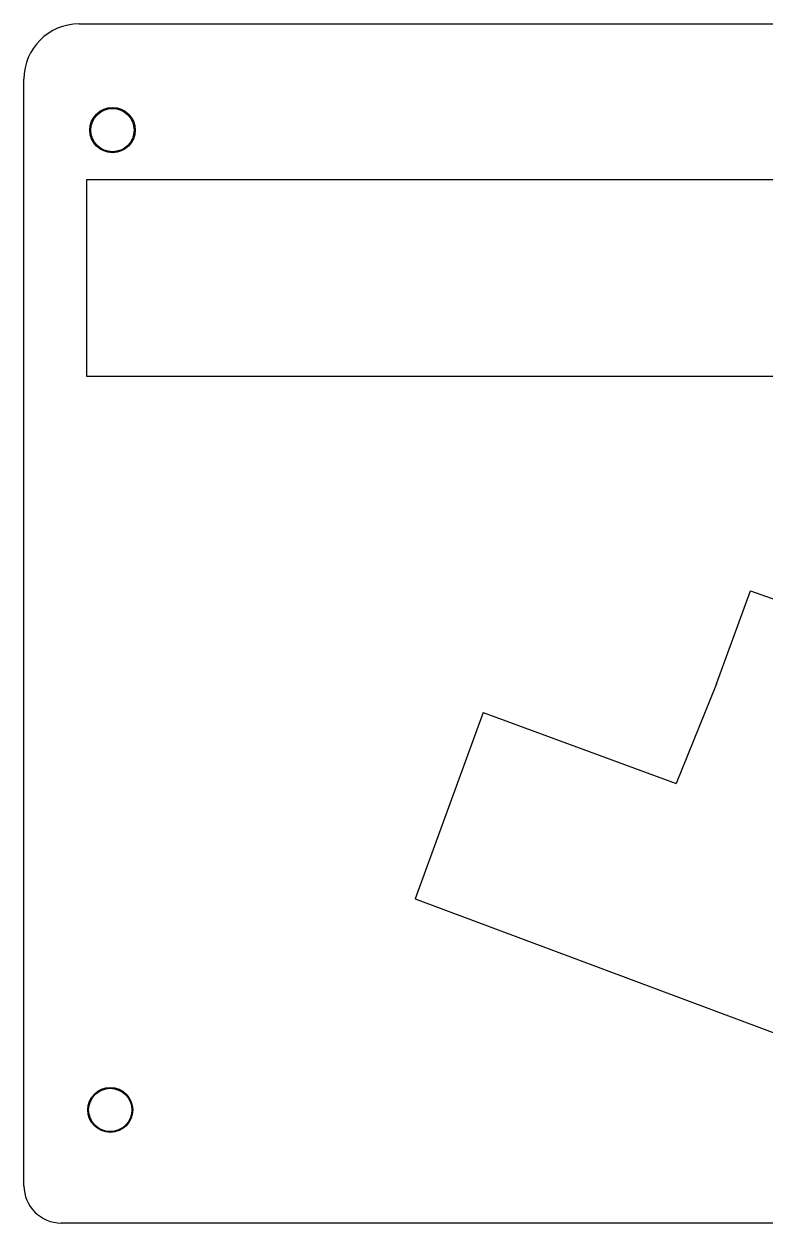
# Model space of a CAD drawing. Header units: millimetres. Extents: x -2 to 247, y -100 to 11.
# Drawn here: x -2.1 to 66.4, y -100.2 to 10.7 of the extents above; entities that cross this region are included whole.
import ezdxf

# ---------------------------------------------------------------- set-up
doc = ezdxf.new("R2010")
doc.units = ezdxf.units.MM
for name, color, linetype in [('Body', 7, 'CONTINUOUS'), ('Body001', 7, 'CONTINUOUS'), ('Body002', 7, 'CONTINUOUS'), ('Hole', 7, 'CONTINUOUS'), ('Hole001', 7, 'CONTINUOUS'), ('Hole002', 7, 'CONTINUOUS'), ('Hole003', 7, 'CONTINUOUS'), ('Hole004', 7, 'CONTINUOUS'), ('Pad', 7, 'CONTINUOUS'), ('Pad001', 7, 'CONTINUOUS'), ('Pad002', 7, 'CONTINUOUS'), ('Pocket', 7, 'CONTINUOUS'), ('Pocket001', 7, 'CONTINUOUS'), ('Pocket002', 7, 'CONTINUOUS'), ('Pocket004', 7, 'CONTINUOUS'), ('Pocket005', 7, 'CONTINUOUS'), ('Sketch', 7, 'CONTINUOUS'), ('Sketch001', 7, 'CONTINUOUS'), ('Sketch002', 7, 'CONTINUOUS'), ('Sketch003', 7, 'CONTINUOUS'), ('Sketch006', 7, 'CONTINUOUS'), ('Sketch007', 7, 'CONTINUOUS'), ('Sketch008', 7, 'CONTINUOUS'), ('Sketch009', 7, 'CONTINUOUS'), ('Sketch012', 7, 'CONTINUOUS'), ('Sketch013', 7, 'CONTINUOUS')]:
    doc.layers.add(name, color=color, linetype=linetype)

msp = doc.modelspace()

# ---------------------------------------------------------------- linework, layer by layer
at = {"layer": 'Body'}
for p, q in [((2.94989, 10.7266), (2.94989, 10.7266, -5)), ((2.94989, 10.7266), (243.407, 10.7266)), ((2.94989, 10.7266, -5), (243.407, 10.7266, -5)), ((2.94989, 10.7266), (2.94989, 10.7266, -5)), ((2.94989, 10.7266), (243.407, 10.7266)), ((2.94989, 10.7266, -5), (243.407, 10.7266, -5)), ((-2.14326, 5.63346), (-2.14326, 5.63346, -5)), ((-2.14326, -96.7746), (-2.14326, 5.63346)), ((-2.14326, -96.7746, -5), (-2.14326, 5.63346, -5)), ((-2.14326, 5.63346), (-2.14326, 5.63346, -5)), ((-2.14326, -96.7746), (-2.14326, 5.63346)), ((-2.14326, -96.7746, -5), (-2.14326, 5.63346, -5)), ((8.04919, 0.90776), (8.04919, 0.90776, -5)), ((8.04919, 0.90776), (8.04919, 0.90776, -5)), ((7.84222, -89.7545), (7.84222, -89.7545, -5)), ((7.84222, -89.7545), (7.84222, -89.7545, -5)), ((-2.14326, -96.7746), (-2.14326, -96.7746, -5)), ((-2.14326, -96.7746), (-2.14326, -96.7746, -5)), ((1.30016, -100.218), (1.30016, -100.218, -5)), ((241.329, -100.218), (1.30016, -100.218)), ((241.329, -100.218, -5), (1.30016, -100.218, -5)), ((1.30016, -100.218), (1.30016, -100.218, -5)), ((241.329, -100.218), (1.30016, -100.218)), ((241.329, -100.218, -5), (1.30016, -100.218, -5))]:
    msp.add_line(p, q, dxfattribs=at)
for centre in [(6.04919, 0.90776), (6.04919, 0.90776), (6.04919, 0.90776), (6.04919, 0.90776), (5.84222, -89.7545), (5.84222, -89.7545), (5.84222, -89.7545), (5.84222, -89.7545)]:
    msp.add_circle(centre, 2, dxfattribs=at)
for centre, radius, start, end in [((2.94989, 5.63346), 5.09315, 90, 180), ((2.94989, 5.63346, -5), 5.09315, 90, 180), ((2.94989, 5.63346), 5.09315, 90, 180), ((2.94989, 5.63346, -5), 5.09315, 90, 180), ((1.30016, -96.7746), 3.44342, 180, -90), ((1.30016, -96.7746, -5), 3.44342, 180, -90), ((1.30016, -96.7746), 3.44342, 180, -90), ((1.30016, -96.7746, -5), 3.44342, 180, -90)]:
    msp.add_arc(centre, radius, start, end, dxfattribs=at)
at = {"layer": 'Body001'}
for p, q in [((2.94989, 10.7266), (2.94989, 10.7266, -5)), ((2.94989, 10.7266), (214.413, 10.7266)), ((2.94989, 10.7266, -5), (214.413, 10.7266, -5)), ((2.94989, 10.7266), (214.413, 10.7266)), ((2.94989, 10.7266, -5), (214.413, 10.7266, -5)), ((2.94989, 10.7266), (2.94989, 10.7266, -5)), ((-2.14326, 5.63346), (-2.14326, 5.63346, -5)), ((-2.14326, -96.7746), (-2.14326, 5.63346)), ((-2.14326, -96.7746, -5), (-2.14326, 5.63346, -5)), ((-2.14326, 5.63346), (-2.14326, 5.63346, -5)), ((-2.14326, -96.7746), (-2.14326, 5.63346)), ((-2.14326, -96.7746, -5), (-2.14326, 5.63346, -5)), ((8.04919, 0.90776), (8.04919, 0.90776, -5)), ((8.04919, 0.90776), (8.04919, 0.90776, -5)), ((3.6778, -21.8796), (3.6778, -3.67118)), ((3.6778, -3.67118), (123.261, -3.67118)), ((3.6778, -21.8796, -5), (3.6778, -3.67118, -5)), ((3.6778, -3.67118, -5), (123.261, -3.67118, -5)), ((3.6778, -21.8796), (3.6778, -3.67118)), ((3.6778, -3.67118), (3.6778, -3.67118, -5)), ((3.6778, -21.8796, -5), (3.6778, -3.67118, -5)), ((3.6778, -3.67118), (123.261, -3.67118)), ((3.6778, -3.67118, -5), (123.261, -3.67118, -5)), ((3.6778, -3.67118), (3.6778, -3.67118, -5)), ((123.261, -21.8796), (3.6778, -21.8796)), ((123.261, -21.8796, -5), (3.6778, -21.8796, -5)), ((3.6778, -21.8796), (3.6778, -21.8796, -5)), ((123.261, -21.8796), (3.6778, -21.8796)), ((3.6778, -21.8796), (3.6778, -21.8796, -5)), ((123.261, -21.8796, -5), (3.6778, -21.8796, -5)), ((61.9544, -50.3226), (65.087, -41.7096)), ((61.9544, -50.3226, -5), (65.087, -41.7096, -5)), ((61.9544, -50.3226), (65.087, -41.7096)), ((61.9544, -50.3226, -5), (65.087, -41.7096, -5)), ((65.087, -41.7096), (82.411, -47.9487)), ((65.087, -41.7096, -5), (82.411, -47.9487, -5)), ((65.087, -41.7096), (82.411, -47.9487)), ((65.087, -41.7096, -5), (82.411, -47.9487, -5)), ((65.087, -41.7096), (65.087, -41.7096, -5)), ((65.087, -41.7096), (65.087, -41.7096, -5)), ((61.9544, -50.3226), (58.2197, -59.5375)), ((61.9544, -50.3226, -5), (58.2197, -59.5375, -5)), ((61.9544, -50.3226), (58.2197, -59.5375)), ((61.9544, -50.3226, -5), (58.2197, -59.5375, -5)), ((61.9544, -50.3226), (61.9544, -50.3226, -5)), ((61.9544, -50.3226), (61.9544, -50.3226, -5)), ((40.3474, -52.975), (34.0657, -70.232)), ((40.3474, -52.975, -5), (34.0657, -70.232, -5)), ((40.3474, -52.975), (34.0657, -70.232)), ((40.3474, -52.975, -5), (34.0657, -70.232, -5)), ((40.3474, -52.975), (58.2197, -59.5375)), ((40.3474, -52.975, -5), (58.2197, -59.5375, -5)), ((40.3474, -52.975), (58.2197, -59.5375)), ((40.3474, -52.975, -5), (58.2197, -59.5375, -5)), ((40.3474, -52.975), (40.3474, -52.975, -5)), ((40.3474, -52.975), (40.3474, -52.975, -5)), ((58.2197, -59.5375), (58.2197, -59.5375, -5)), ((58.2197, -59.5375), (58.2197, -59.5375, -5)), ((34.0657, -70.232), (87.1238, -90.0486)), ((34.0657, -70.232, -5), (87.1238, -90.0486, -5)), ((34.0657, -70.232), (34.0657, -70.232, -5)), ((34.0657, -70.232), (87.1238, -90.0486)), ((34.0657, -70.232, -5), (87.1238, -90.0486, -5)), ((34.0657, -70.232), (34.0657, -70.232, -5)), ((7.84222, -89.7545), (7.84222, -89.7545, -5)), ((7.84222, -89.7545), (7.84222, -89.7545, -5)), ((-2.14326, -96.7746), (-2.14326, -96.7746, -5)), ((-2.14326, -96.7746), (-2.14326, -96.7746, -5)), ((1.30016, -100.218), (1.30016, -100.218, -5)), ((241.329, -100.218), (1.30016, -100.218)), ((241.329, -100.218, -5), (1.30016, -100.218, -5)), ((1.30016, -100.218), (1.30016, -100.218, -5)), ((241.329, -100.218), (1.30016, -100.218)), ((241.329, -100.218, -5), (1.30016, -100.218, -5))]:
    msp.add_line(p, q, dxfattribs=at)
for centre in [(6.04919, 0.90776), (6.04919, 0.90776), (6.04919, 0.90776), (6.04919, 0.90776), (5.84222, -89.7545), (5.84222, -89.7545), (5.84222, -89.7545), (5.84222, -89.7545)]:
    msp.add_circle(centre, 2, dxfattribs=at)
for centre, radius, start, end in [((2.94989, 5.63346), 5.09315, 90, 180), ((2.94989, 5.63346, -5), 5.09315, 90, 180), ((2.94989, 5.63346), 5.09315, 90, 180), ((2.94989, 5.63346, -5), 5.09315, 90, 180), ((1.30016, -96.7746), 3.44342, 180, -90), ((1.30016, -96.7746, -5), 3.44342, 180, -90), ((1.30016, -96.7746), 3.44342, 180, -90), ((1.30016, -96.7746, -5), 3.44342, 180, -90)]:
    msp.add_arc(centre, radius, start, end, dxfattribs=at)
at = {"layer": 'Body002'}
for p, q in [((2.94989, 10.7266), (2.94989, 10.7266, -5)), ((2.94989, 10.7266), (243.407, 10.7266)), ((2.94989, 10.7266, -5), (243.407, 10.7266, -5)), ((2.94989, 10.7266), (2.94989, 10.7266, -5)), ((2.94989, 10.7266), (243.407, 10.7266)), ((2.94989, 10.7266, -5), (243.407, 10.7266, -5)), ((-2.14326, 5.63346), (-2.14326, 5.63346, -5)), ((-2.14326, -96.7746), (-2.14326, 5.63346)), ((-2.14326, -96.7746, -5), (-2.14326, 5.63346, -5)), ((-2.14326, 5.63346), (-2.14326, 5.63346, -5)), ((-2.14326, -96.7746), (-2.14326, 5.63346)), ((-2.14326, -96.7746, -5), (-2.14326, 5.63346, -5)), ((8.04919, 0.90776), (8.04919, 0.90776, -5)), ((8.04919, 0.90776), (8.04919, 0.90776, -5)), ((3.6778, -21.8796), (3.6778, -3.67118)), ((3.6778, -3.67118), (123.261, -3.67118)), ((3.6778, -21.8796, -5), (3.6778, -3.67118, -5)), ((3.6778, -3.67118, -5), (123.261, -3.67118, -5)), ((3.6778, -21.8796), (3.6778, -3.67118)), ((3.6778, -3.67118), (3.6778, -3.67118, -5)), ((3.6778, -21.8796, -5), (3.6778, -3.67118, -5)), ((3.6778, -3.67118), (123.261, -3.67118)), ((3.6778, -3.67118, -5), (123.261, -3.67118, -5)), ((3.6778, -3.67118), (3.6778, -3.67118, -5)), ((123.261, -21.8796), (3.6778, -21.8796)), ((123.261, -21.8796, -5), (3.6778, -21.8796, -5)), ((3.6778, -21.8796), (3.6778, -21.8796, -5)), ((123.261, -21.8796), (3.6778, -21.8796)), ((3.6778, -21.8796), (3.6778, -21.8796, -5)), ((123.261, -21.8796, -5), (3.6778, -21.8796, -5)), ((61.9544, -50.3226), (65.087, -41.7096)), ((61.9544, -50.3226, -5), (65.087, -41.7096, -5)), ((61.9544, -50.3226), (65.087, -41.7096)), ((61.9544, -50.3226, -5), (65.087, -41.7096, -5)), ((65.087, -41.7096), (82.411, -47.9487)), ((65.087, -41.7096, -5), (82.411, -47.9487, -5)), ((65.087, -41.7096), (82.411, -47.9487)), ((65.087, -41.7096, -5), (82.411, -47.9487, -5)), ((65.087, -41.7096), (65.087, -41.7096, -5)), ((65.087, -41.7096), (65.087, -41.7096, -5)), ((61.9544, -50.3226), (58.2197, -59.5375)), ((61.9544, -50.3226, -5), (58.2197, -59.5375, -5)), ((61.9544, -50.3226), (58.2197, -59.5375)), ((61.9544, -50.3226, -5), (58.2197, -59.5375, -5)), ((61.9544, -50.3226), (61.9544, -50.3226, -5)), ((61.9544, -50.3226), (61.9544, -50.3226, -5)), ((40.3474, -52.975), (34.0657, -70.232)), ((40.3474, -52.975, -5), (34.0657, -70.232, -5)), ((40.3474, -52.975), (34.0657, -70.232)), ((40.3474, -52.975, -5), (34.0657, -70.232, -5)), ((40.3474, -52.975), (58.2197, -59.5375)), ((40.3474, -52.975, -5), (58.2197, -59.5375, -5)), ((40.3474, -52.975), (58.2197, -59.5375)), ((40.3474, -52.975, -5), (58.2197, -59.5375, -5)), ((40.3474, -52.975), (40.3474, -52.975, -5)), ((40.3474, -52.975), (40.3474, -52.975, -5)), ((58.2197, -59.5375), (58.2197, -59.5375, -5)), ((58.2197, -59.5375), (58.2197, -59.5375, -5)), ((34.0657, -70.232), (87.1238, -90.0486)), ((34.0657, -70.232, -5), (87.1238, -90.0486, -5)), ((34.0657, -70.232), (34.0657, -70.232, -5)), ((34.0657, -70.232), (87.1238, -90.0486)), ((34.0657, -70.232, -5), (87.1238, -90.0486, -5)), ((34.0657, -70.232), (34.0657, -70.232, -5)), ((7.84222, -89.7545), (7.84222, -89.7545, -5)), ((7.84222, -89.7545), (7.84222, -89.7545, -5)), ((-2.14326, -96.7746), (-2.14326, -96.7746, -5)), ((-2.14326, -96.7746), (-2.14326, -96.7746, -5)), ((1.30016, -100.218), (1.30016, -100.218, -5)), ((241.329, -100.218), (1.30016, -100.218)), ((241.329, -100.218, -5), (1.30016, -100.218, -5)), ((1.30016, -100.218), (1.30016, -100.218, -5)), ((241.329, -100.218), (1.30016, -100.218)), ((241.329, -100.218, -5), (1.30016, -100.218, -5))]:
    msp.add_line(p, q, dxfattribs=at)
for centre in [(6.04919, 0.90776), (6.04919, 0.90776), (6.04919, 0.90776), (6.04919, 0.90776), (5.84222, -89.7545), (5.84222, -89.7545), (5.84222, -89.7545), (5.84222, -89.7545)]:
    msp.add_circle(centre, 2, dxfattribs=at)
for centre, radius, start, end in [((2.94989, 5.63346), 5.09315, 90, 180), ((2.94989, 5.63346, -5), 5.09315, 90, 180), ((2.94989, 5.63346), 5.09315, 90, 180), ((2.94989, 5.63346, -5), 5.09315, 90, 180), ((1.30016, -96.7746), 3.44342, 180, -90), ((1.30016, -96.7746, -5), 3.44342, 180, -90), ((1.30016, -96.7746), 3.44342, 180, -90), ((1.30016, -96.7746, -5), 3.44342, 180, -90)]:
    msp.add_arc(centre, radius, start, end, dxfattribs=at)
at = {"layer": 'Hole'}
for p, q in [((2.94989, 10.7266), (2.94989, 10.7266, -5)), ((2.94989, 10.7266), (243.407, 10.7266)), ((2.94989, 10.7266, -5), (243.407, 10.7266, -5)), ((2.94989, 10.7266), (2.94989, 10.7266, -5)), ((2.94989, 10.7266), (243.407, 10.7266)), ((2.94989, 10.7266, -5), (243.407, 10.7266, -5)), ((-2.14326, 5.63346), (-2.14326, 5.63346, -5)), ((-2.14326, -96.7746), (-2.14326, 5.63346)), ((-2.14326, -96.7746, -5), (-2.14326, 5.63346, -5)), ((-2.14326, 5.63346), (-2.14326, 5.63346, -5)), ((-2.14326, -96.7746), (-2.14326, 5.63346)), ((-2.14326, -96.7746, -5), (-2.14326, 5.63346, -5)), ((8.04919, 0.90776), (8.04919, 0.90776, -5)), ((8.04919, 0.90776), (8.04919, 0.90776, -5)), ((7.84222, -89.7545), (7.84222, -89.7545, -5)), ((7.84222, -89.7545), (7.84222, -89.7545, -5)), ((-2.14326, -96.7746), (-2.14326, -96.7746, -5)), ((-2.14326, -96.7746), (-2.14326, -96.7746, -5)), ((1.30016, -100.218), (1.30016, -100.218, -5)), ((241.329, -100.218), (1.30016, -100.218)), ((241.329, -100.218, -5), (1.30016, -100.218, -5)), ((1.30016, -100.218), (1.30016, -100.218, -5)), ((241.329, -100.218), (1.30016, -100.218)), ((241.329, -100.218, -5), (1.30016, -100.218, -5))]:
    msp.add_line(p, q, dxfattribs=at)
for centre in [(6.04919, 0.90776), (6.04919, 0.90776), (6.04919, 0.90776), (6.04919, 0.90776), (5.84222, -89.7545), (5.84222, -89.7545), (5.84222, -89.7545), (5.84222, -89.7545)]:
    msp.add_circle(centre, 2, dxfattribs=at)
for centre, radius, start, end in [((2.94989, 5.63346), 5.09315, 90, 180), ((2.94989, 5.63346, -5), 5.09315, 90, 180), ((2.94989, 5.63346), 5.09315, 90, 180), ((2.94989, 5.63346, -5), 5.09315, 90, 180), ((1.30016, -96.7746), 3.44342, 180, -90), ((1.30016, -96.7746, -5), 3.44342, 180, -90), ((1.30016, -96.7746), 3.44342, 180, -90), ((1.30016, -96.7746, -5), 3.44342, 180, -90)]:
    msp.add_arc(centre, radius, start, end, dxfattribs=at)
at = {"layer": 'Hole001'}
for p, q in [((2.94989, 10.7266), (2.94989, 10.7266, -5)), ((2.94989, 10.7266), (243.407, 10.7266)), ((2.94989, 10.7266, -5), (243.407, 10.7266, -5)), ((2.94989, 10.7266), (2.94989, 10.7266, -5)), ((2.94989, 10.7266), (243.407, 10.7266)), ((2.94989, 10.7266, -5), (243.407, 10.7266, -5)), ((-2.14326, 5.63346), (-2.14326, 5.63346, -5)), ((-2.14326, -96.7746), (-2.14326, 5.63346)), ((-2.14326, -96.7746, -5), (-2.14326, 5.63346, -5)), ((-2.14326, 5.63346), (-2.14326, 5.63346, -5)), ((-2.14326, -96.7746), (-2.14326, 5.63346)), ((-2.14326, -96.7746, -5), (-2.14326, 5.63346, -5)), ((8.04919, 0.90776), (8.04919, 0.90776, -5)), ((8.04919, 0.90776), (8.04919, 0.90776, -5)), ((7.84222, -89.7545), (7.84222, -89.7545, -5)), ((7.84222, -89.7545), (7.84222, -89.7545, -5)), ((-2.14326, -96.7746), (-2.14326, -96.7746, -5)), ((-2.14326, -96.7746), (-2.14326, -96.7746, -5)), ((1.30016, -100.218), (1.30016, -100.218, -5)), ((241.329, -100.218), (1.30016, -100.218)), ((241.329, -100.218, -5), (1.30016, -100.218, -5)), ((1.30016, -100.218), (1.30016, -100.218, -5)), ((241.329, -100.218), (1.30016, -100.218)), ((241.329, -100.218, -5), (1.30016, -100.218, -5))]:
    msp.add_line(p, q, dxfattribs=at)
for centre in [(6.04919, 0.90776), (6.04919, 0.90776), (6.04919, 0.90776), (6.04919, 0.90776), (5.84222, -89.7545), (5.84222, -89.7545), (5.84222, -89.7545), (5.84222, -89.7545)]:
    msp.add_circle(centre, 2, dxfattribs=at)
for centre, radius, start, end in [((2.94989, 5.63346), 5.09315, 90, 180), ((2.94989, 5.63346, -5), 5.09315, 90, 180), ((2.94989, 5.63346), 5.09315, 90, 180), ((2.94989, 5.63346, -5), 5.09315, 90, 180), ((1.30016, -96.7746), 3.44342, 180, -90), ((1.30016, -96.7746, -5), 3.44342, 180, -90), ((1.30016, -96.7746), 3.44342, 180, -90), ((1.30016, -96.7746, -5), 3.44342, 180, -90)]:
    msp.add_arc(centre, radius, start, end, dxfattribs=at)
at = {"layer": 'Hole002'}
for p, q in [((2.94989, 10.7266), (2.94989, 10.7266, -5)), ((2.94989, 10.7266), (243.407, 10.7266)), ((2.94989, 10.7266, -5), (243.407, 10.7266, -5)), ((2.94989, 10.7266), (2.94989, 10.7266, -5)), ((2.94989, 10.7266), (243.407, 10.7266)), ((2.94989, 10.7266, -5), (243.407, 10.7266, -5)), ((-2.14326, 5.63346), (-2.14326, 5.63346, -5)), ((-2.14326, -96.7746), (-2.14326, 5.63346)), ((-2.14326, -96.7746, -5), (-2.14326, 5.63346, -5)), ((-2.14326, 5.63346), (-2.14326, 5.63346, -5)), ((-2.14326, -96.7746), (-2.14326, 5.63346)), ((-2.14326, -96.7746, -5), (-2.14326, 5.63346, -5)), ((8.04919, 0.90776), (8.04919, 0.90776, -5)), ((8.04919, 0.90776), (8.04919, 0.90776, -5)), ((7.84222, -89.7545), (7.84222, -89.7545, -5)), ((7.84222, -89.7545), (7.84222, -89.7545, -5)), ((-2.14326, -96.7746), (-2.14326, -96.7746, -5)), ((-2.14326, -96.7746), (-2.14326, -96.7746, -5)), ((1.30016, -100.218), (1.30016, -100.218, -5)), ((241.329, -100.218), (1.30016, -100.218)), ((241.329, -100.218, -5), (1.30016, -100.218, -5)), ((1.30016, -100.218), (1.30016, -100.218, -5)), ((241.329, -100.218), (1.30016, -100.218)), ((241.329, -100.218, -5), (1.30016, -100.218, -5))]:
    msp.add_line(p, q, dxfattribs=at)
for centre in [(6.04919, 0.90776), (6.04919, 0.90776), (6.04919, 0.90776), (6.04919, 0.90776), (5.84222, -89.7545), (5.84222, -89.7545), (5.84222, -89.7545), (5.84222, -89.7545)]:
    msp.add_circle(centre, 2, dxfattribs=at)
for centre, radius, start, end in [((2.94989, 5.63346), 5.09315, 90, 180), ((2.94989, 5.63346, -5), 5.09315, 90, 180), ((2.94989, 5.63346), 5.09315, 90, 180), ((2.94989, 5.63346, -5), 5.09315, 90, 180), ((1.30016, -96.7746), 3.44342, 180, -90), ((1.30016, -96.7746, -5), 3.44342, 180, -90), ((1.30016, -96.7746), 3.44342, 180, -90), ((1.30016, -96.7746, -5), 3.44342, 180, -90)]:
    msp.add_arc(centre, radius, start, end, dxfattribs=at)
at = {"layer": 'Hole003'}
for p, q in [((2.94989, 10.7266), (2.94989, 10.7266, -5)), ((2.94989, 10.7266), (243.407, 10.7266)), ((2.94989, 10.7266, -5), (243.407, 10.7266, -5)), ((2.94989, 10.7266), (2.94989, 10.7266, -5)), ((2.94989, 10.7266), (243.407, 10.7266)), ((2.94989, 10.7266, -5), (243.407, 10.7266, -5)), ((-2.14326, 5.63346), (-2.14326, 5.63346, -5)), ((-2.14326, -96.7746), (-2.14326, 5.63346)), ((-2.14326, -96.7746, -5), (-2.14326, 5.63346, -5)), ((-2.14326, 5.63346), (-2.14326, 5.63346, -5)), ((-2.14326, -96.7746), (-2.14326, 5.63346)), ((-2.14326, -96.7746, -5), (-2.14326, 5.63346, -5)), ((8.04919, 0.90776), (8.04919, 0.90776, -5)), ((8.04919, 0.90776), (8.04919, 0.90776, -5)), ((7.84222, -89.7545), (7.84222, -89.7545, -5)), ((7.84222, -89.7545), (7.84222, -89.7545, -5)), ((-2.14326, -96.7746), (-2.14326, -96.7746, -5)), ((-2.14326, -96.7746), (-2.14326, -96.7746, -5)), ((1.30016, -100.218), (1.30016, -100.218, -5)), ((241.329, -100.218), (1.30016, -100.218)), ((241.329, -100.218, -5), (1.30016, -100.218, -5)), ((1.30016, -100.218), (1.30016, -100.218, -5)), ((241.329, -100.218), (1.30016, -100.218)), ((241.329, -100.218, -5), (1.30016, -100.218, -5))]:
    msp.add_line(p, q, dxfattribs=at)
for centre in [(6.04919, 0.90776), (6.04919, 0.90776), (6.04919, 0.90776), (6.04919, 0.90776), (5.84222, -89.7545), (5.84222, -89.7545), (5.84222, -89.7545), (5.84222, -89.7545)]:
    msp.add_circle(centre, 2, dxfattribs=at)
for centre, radius, start, end in [((2.94989, 5.63346), 5.09315, 90, 180), ((2.94989, 5.63346, -5), 5.09315, 90, 180), ((2.94989, 5.63346), 5.09315, 90, 180), ((2.94989, 5.63346, -5), 5.09315, 90, 180), ((1.30016, -96.7746), 3.44342, 180, -90), ((1.30016, -96.7746, -5), 3.44342, 180, -90), ((1.30016, -96.7746), 3.44342, 180, -90), ((1.30016, -96.7746, -5), 3.44342, 180, -90)]:
    msp.add_arc(centre, radius, start, end, dxfattribs=at)
at = {"layer": 'Hole004'}
for p, q in [((2.94989, 10.7266), (2.94989, 10.7266, -5)), ((2.94989, 10.7266), (243.407, 10.7266)), ((2.94989, 10.7266, -5), (243.407, 10.7266, -5)), ((2.94989, 10.7266), (2.94989, 10.7266, -5)), ((2.94989, 10.7266), (243.407, 10.7266)), ((2.94989, 10.7266, -5), (243.407, 10.7266, -5)), ((-2.14326, 5.63346), (-2.14326, 5.63346, -5)), ((-2.14326, -96.7746), (-2.14326, 5.63346)), ((-2.14326, -96.7746, -5), (-2.14326, 5.63346, -5)), ((-2.14326, 5.63346), (-2.14326, 5.63346, -5)), ((-2.14326, -96.7746), (-2.14326, 5.63346)), ((-2.14326, -96.7746, -5), (-2.14326, 5.63346, -5)), ((8.04919, 0.90776), (8.04919, 0.90776, -5)), ((8.04919, 0.90776), (8.04919, 0.90776, -5)), ((7.84222, -89.7545), (7.84222, -89.7545, -5)), ((7.84222, -89.7545), (7.84222, -89.7545, -5)), ((-2.14326, -96.7746), (-2.14326, -96.7746, -5)), ((-2.14326, -96.7746), (-2.14326, -96.7746, -5)), ((1.30016, -100.218), (1.30016, -100.218, -5)), ((241.329, -100.218), (1.30016, -100.218)), ((241.329, -100.218, -5), (1.30016, -100.218, -5)), ((1.30016, -100.218), (1.30016, -100.218, -5)), ((241.329, -100.218), (1.30016, -100.218)), ((241.329, -100.218, -5), (1.30016, -100.218, -5))]:
    msp.add_line(p, q, dxfattribs=at)
for centre in [(6.04919, 0.90776), (6.04919, 0.90776), (6.04919, 0.90776), (6.04919, 0.90776), (5.84222, -89.7545), (5.84222, -89.7545), (5.84222, -89.7545), (5.84222, -89.7545)]:
    msp.add_circle(centre, 2, dxfattribs=at)
for centre, radius, start, end in [((2.94989, 5.63346), 5.09315, 90, 180), ((2.94989, 5.63346, -5), 5.09315, 90, 180), ((2.94989, 5.63346), 5.09315, 90, 180), ((2.94989, 5.63346, -5), 5.09315, 90, 180), ((1.30016, -96.7746), 3.44342, 180, -90), ((1.30016, -96.7746, -5), 3.44342, 180, -90), ((1.30016, -96.7746), 3.44342, 180, -90), ((1.30016, -96.7746, -5), 3.44342, 180, -90)]:
    msp.add_arc(centre, radius, start, end, dxfattribs=at)
at = {"layer": 'Pad'}
for p, q in [((2.94989, 10.7266), (2.94989, 10.7266, -5)), ((2.94989, 10.7266), (2.94989, 10.7266, -5)), ((2.94989, 10.7266), (243.407, 10.7266)), ((2.94989, 10.7266, -5), (243.407, 10.7266, -5)), ((2.94989, 10.7266), (243.407, 10.7266)), ((2.94989, 10.7266, -5), (243.407, 10.7266, -5)), ((-2.14326, 5.63346), (-2.14326, 5.63346, -5)), ((-2.14326, -96.7746), (-2.14326, 5.63346)), ((-2.14326, -96.7746, -5), (-2.14326, 5.63346, -5)), ((-2.14326, 5.63346), (-2.14326, 5.63346, -5)), ((-2.14326, -96.7746), (-2.14326, 5.63346)), ((-2.14326, -96.7746, -5), (-2.14326, 5.63346, -5)), ((-2.14326, -96.7746), (-2.14326, -96.7746, -5)), ((-2.14326, -96.7746), (-2.14326, -96.7746, -5)), ((1.30016, -100.218), (1.30016, -100.218, -5)), ((241.329, -100.218), (1.30016, -100.218)), ((241.329, -100.218, -5), (1.30016, -100.218, -5)), ((1.30016, -100.218), (1.30016, -100.218, -5)), ((241.329, -100.218), (1.30016, -100.218)), ((241.329, -100.218, -5), (1.30016, -100.218, -5))]:
    msp.add_line(p, q, dxfattribs=at)
for centre, radius, start, end in [((2.94989, 5.63346), 5.09315, 90, 180), ((2.94989, 5.63346, -5), 5.09315, 90, 180), ((2.94989, 5.63346), 5.09315, 90, 180), ((2.94989, 5.63346, -5), 5.09315, 90, 180), ((1.30016, -96.7746), 3.44342, 180, -90), ((1.30016, -96.7746, -5), 3.44342, 180, -90), ((1.30016, -96.7746), 3.44342, 180, -90), ((1.30016, -96.7746, -5), 3.44342, 180, -90)]:
    msp.add_arc(centre, radius, start, end, dxfattribs=at)
at = {"layer": 'Pad001'}
for p, q in [((2.94989, 10.7266), (2.94989, 10.7266, -5)), ((2.94989, 10.7266), (2.94989, 10.7266, -5)), ((2.94989, 10.7266), (243.407, 10.7266)), ((2.94989, 10.7266, -5), (243.407, 10.7266, -5)), ((2.94989, 10.7266), (243.407, 10.7266)), ((2.94989, 10.7266, -5), (243.407, 10.7266, -5)), ((-2.14326, 5.63346), (-2.14326, 5.63346, -5)), ((-2.14326, -96.7746), (-2.14326, 5.63346)), ((-2.14326, -96.7746, -5), (-2.14326, 5.63346, -5)), ((-2.14326, 5.63346), (-2.14326, 5.63346, -5)), ((-2.14326, -96.7746), (-2.14326, 5.63346)), ((-2.14326, -96.7746, -5), (-2.14326, 5.63346, -5)), ((-2.14326, -96.7746), (-2.14326, -96.7746, -5)), ((-2.14326, -96.7746), (-2.14326, -96.7746, -5)), ((1.30016, -100.218), (1.30016, -100.218, -5)), ((241.329, -100.218), (1.30016, -100.218)), ((241.329, -100.218, -5), (1.30016, -100.218, -5)), ((1.30016, -100.218), (1.30016, -100.218, -5)), ((241.329, -100.218), (1.30016, -100.218)), ((241.329, -100.218, -5), (1.30016, -100.218, -5))]:
    msp.add_line(p, q, dxfattribs=at)
for centre, radius, start, end in [((2.94989, 5.63346), 5.09315, 90, 180), ((2.94989, 5.63346, -5), 5.09315, 90, 180), ((2.94989, 5.63346), 5.09315, 90, 180), ((2.94989, 5.63346, -5), 5.09315, 90, 180), ((1.30016, -96.7746), 3.44342, 180, -90), ((1.30016, -96.7746, -5), 3.44342, 180, -90), ((1.30016, -96.7746), 3.44342, 180, -90), ((1.30016, -96.7746, -5), 3.44342, 180, -90)]:
    msp.add_arc(centre, radius, start, end, dxfattribs=at)
at = {"layer": 'Pad002'}
for p, q in [((2.94989, 10.7266), (2.94989, 10.7266, -5)), ((2.94989, 10.7266), (2.94989, 10.7266, -5)), ((2.94989, 10.7266), (243.407, 10.7266)), ((2.94989, 10.7266, -5), (243.407, 10.7266, -5)), ((2.94989, 10.7266), (243.407, 10.7266)), ((2.94989, 10.7266, -5), (243.407, 10.7266, -5)), ((-2.14326, 5.63346), (-2.14326, 5.63346, -5)), ((-2.14326, -96.7746), (-2.14326, 5.63346)), ((-2.14326, -96.7746, -5), (-2.14326, 5.63346, -5)), ((-2.14326, 5.63346), (-2.14326, 5.63346, -5)), ((-2.14326, -96.7746), (-2.14326, 5.63346)), ((-2.14326, -96.7746, -5), (-2.14326, 5.63346, -5)), ((-2.14326, -96.7746), (-2.14326, -96.7746, -5)), ((-2.14326, -96.7746), (-2.14326, -96.7746, -5)), ((1.30016, -100.218), (1.30016, -100.218, -5)), ((241.329, -100.218), (1.30016, -100.218)), ((241.329, -100.218, -5), (1.30016, -100.218, -5)), ((1.30016, -100.218), (1.30016, -100.218, -5)), ((241.329, -100.218), (1.30016, -100.218)), ((241.329, -100.218, -5), (1.30016, -100.218, -5))]:
    msp.add_line(p, q, dxfattribs=at)
for centre, radius, start, end in [((2.94989, 5.63346), 5.09315, 90, 180), ((2.94989, 5.63346, -5), 5.09315, 90, 180), ((2.94989, 5.63346), 5.09315, 90, 180), ((2.94989, 5.63346, -5), 5.09315, 90, 180), ((1.30016, -96.7746), 3.44342, 180, -90), ((1.30016, -96.7746, -5), 3.44342, 180, -90), ((1.30016, -96.7746), 3.44342, 180, -90), ((1.30016, -96.7746, -5), 3.44342, 180, -90)]:
    msp.add_arc(centre, radius, start, end, dxfattribs=at)
at = {"layer": 'Pocket'}
for p, q in [((2.94989, 10.7266), (2.94989, 10.7266, -5)), ((2.94989, 10.7266), (214.413, 10.7266)), ((2.94989, 10.7266, -5), (214.413, 10.7266, -5)), ((2.94989, 10.7266), (214.413, 10.7266)), ((2.94989, 10.7266, -5), (214.413, 10.7266, -5)), ((2.94989, 10.7266), (2.94989, 10.7266, -5)), ((-2.14326, 5.63346), (-2.14326, 5.63346, -5)), ((-2.14326, -96.7746), (-2.14326, 5.63346)), ((-2.14326, -96.7746, -5), (-2.14326, 5.63346, -5)), ((-2.14326, 5.63346), (-2.14326, 5.63346, -5)), ((-2.14326, -96.7746), (-2.14326, 5.63346)), ((-2.14326, -96.7746, -5), (-2.14326, 5.63346, -5)), ((8.04919, 0.90776), (8.04919, 0.90776, -5)), ((8.04919, 0.90776), (8.04919, 0.90776, -5)), ((7.84222, -89.7545), (7.84222, -89.7545, -5)), ((7.84222, -89.7545), (7.84222, -89.7545, -5)), ((-2.14326, -96.7746), (-2.14326, -96.7746, -5)), ((-2.14326, -96.7746), (-2.14326, -96.7746, -5)), ((1.30016, -100.218), (1.30016, -100.218, -5)), ((241.329, -100.218), (1.30016, -100.218)), ((241.329, -100.218, -5), (1.30016, -100.218, -5)), ((1.30016, -100.218), (1.30016, -100.218, -5)), ((241.329, -100.218), (1.30016, -100.218)), ((241.329, -100.218, -5), (1.30016, -100.218, -5))]:
    msp.add_line(p, q, dxfattribs=at)
for centre in [(6.04919, 0.90776), (6.04919, 0.90776), (6.04919, 0.90776), (6.04919, 0.90776), (5.84222, -89.7545), (5.84222, -89.7545), (5.84222, -89.7545), (5.84222, -89.7545)]:
    msp.add_circle(centre, 2, dxfattribs=at)
for centre, radius, start, end in [((2.94989, 5.63346), 5.09315, 90, 180), ((2.94989, 5.63346, -5), 5.09315, 90, 180), ((2.94989, 5.63346), 5.09315, 90, 180), ((2.94989, 5.63346, -5), 5.09315, 90, 180), ((1.30016, -96.7746), 3.44342, 180, -90), ((1.30016, -96.7746, -5), 3.44342, 180, -90), ((1.30016, -96.7746), 3.44342, 180, -90), ((1.30016, -96.7746, -5), 3.44342, 180, -90)]:
    msp.add_arc(centre, radius, start, end, dxfattribs=at)
at = {"layer": 'Pocket001'}
for p, q in [((2.94989, 10.7266), (2.94989, 10.7266, -5)), ((2.94989, 10.7266), (214.413, 10.7266)), ((2.94989, 10.7266, -5), (214.413, 10.7266, -5)), ((2.94989, 10.7266), (214.413, 10.7266)), ((2.94989, 10.7266, -5), (214.413, 10.7266, -5)), ((2.94989, 10.7266), (2.94989, 10.7266, -5)), ((-2.14326, 5.63346), (-2.14326, 5.63346, -5)), ((-2.14326, -96.7746), (-2.14326, 5.63346)), ((-2.14326, -96.7746, -5), (-2.14326, 5.63346, -5)), ((-2.14326, 5.63346), (-2.14326, 5.63346, -5)), ((-2.14326, -96.7746), (-2.14326, 5.63346)), ((-2.14326, -96.7746, -5), (-2.14326, 5.63346, -5)), ((8.04919, 0.90776), (8.04919, 0.90776, -5)), ((8.04919, 0.90776), (8.04919, 0.90776, -5)), ((3.6778, -21.8796), (3.6778, -3.67118)), ((3.6778, -3.67118), (123.261, -3.67118)), ((3.6778, -21.8796, -5), (3.6778, -3.67118, -5)), ((3.6778, -3.67118, -5), (123.261, -3.67118, -5)), ((3.6778, -21.8796), (3.6778, -3.67118)), ((3.6778, -3.67118), (3.6778, -3.67118, -5)), ((3.6778, -21.8796, -5), (3.6778, -3.67118, -5)), ((3.6778, -3.67118), (123.261, -3.67118)), ((3.6778, -3.67118, -5), (123.261, -3.67118, -5)), ((3.6778, -3.67118), (3.6778, -3.67118, -5)), ((123.261, -21.8796), (3.6778, -21.8796)), ((123.261, -21.8796, -5), (3.6778, -21.8796, -5)), ((3.6778, -21.8796), (3.6778, -21.8796, -5)), ((123.261, -21.8796), (3.6778, -21.8796)), ((3.6778, -21.8796), (3.6778, -21.8796, -5)), ((123.261, -21.8796, -5), (3.6778, -21.8796, -5)), ((7.84222, -89.7545), (7.84222, -89.7545, -5)), ((7.84222, -89.7545), (7.84222, -89.7545, -5)), ((-2.14326, -96.7746), (-2.14326, -96.7746, -5)), ((-2.14326, -96.7746), (-2.14326, -96.7746, -5)), ((1.30016, -100.218), (1.30016, -100.218, -5)), ((241.329, -100.218), (1.30016, -100.218)), ((241.329, -100.218, -5), (1.30016, -100.218, -5)), ((1.30016, -100.218), (1.30016, -100.218, -5)), ((241.329, -100.218), (1.30016, -100.218)), ((241.329, -100.218, -5), (1.30016, -100.218, -5))]:
    msp.add_line(p, q, dxfattribs=at)
for centre in [(6.04919, 0.90776), (6.04919, 0.90776), (6.04919, 0.90776), (6.04919, 0.90776), (5.84222, -89.7545), (5.84222, -89.7545), (5.84222, -89.7545), (5.84222, -89.7545)]:
    msp.add_circle(centre, 2, dxfattribs=at)
for centre, radius, start, end in [((2.94989, 5.63346), 5.09315, 90, 180), ((2.94989, 5.63346, -5), 5.09315, 90, 180), ((2.94989, 5.63346), 5.09315, 90, 180), ((2.94989, 5.63346, -5), 5.09315, 90, 180), ((1.30016, -96.7746), 3.44342, 180, -90), ((1.30016, -96.7746, -5), 3.44342, 180, -90), ((1.30016, -96.7746), 3.44342, 180, -90), ((1.30016, -96.7746, -5), 3.44342, 180, -90)]:
    msp.add_arc(centre, radius, start, end, dxfattribs=at)
at = {"layer": 'Pocket002'}
for p, q in [((2.94989, 10.7266), (2.94989, 10.7266, -5)), ((2.94989, 10.7266), (214.413, 10.7266)), ((2.94989, 10.7266, -5), (214.413, 10.7266, -5)), ((2.94989, 10.7266), (214.413, 10.7266)), ((2.94989, 10.7266, -5), (214.413, 10.7266, -5)), ((2.94989, 10.7266), (2.94989, 10.7266, -5)), ((-2.14326, 5.63346), (-2.14326, 5.63346, -5)), ((-2.14326, -96.7746), (-2.14326, 5.63346)), ((-2.14326, -96.7746, -5), (-2.14326, 5.63346, -5)), ((-2.14326, 5.63346), (-2.14326, 5.63346, -5)), ((-2.14326, -96.7746), (-2.14326, 5.63346)), ((-2.14326, -96.7746, -5), (-2.14326, 5.63346, -5)), ((8.04919, 0.90776), (8.04919, 0.90776, -5)), ((8.04919, 0.90776), (8.04919, 0.90776, -5)), ((3.6778, -21.8796), (3.6778, -3.67118)), ((3.6778, -3.67118), (123.261, -3.67118)), ((3.6778, -21.8796, -5), (3.6778, -3.67118, -5)), ((3.6778, -3.67118, -5), (123.261, -3.67118, -5)), ((3.6778, -21.8796), (3.6778, -3.67118)), ((3.6778, -3.67118), (3.6778, -3.67118, -5)), ((3.6778, -21.8796, -5), (3.6778, -3.67118, -5)), ((3.6778, -3.67118), (123.261, -3.67118)), ((3.6778, -3.67118, -5), (123.261, -3.67118, -5)), ((3.6778, -3.67118), (3.6778, -3.67118, -5)), ((123.261, -21.8796), (3.6778, -21.8796)), ((123.261, -21.8796, -5), (3.6778, -21.8796, -5)), ((3.6778, -21.8796), (3.6778, -21.8796, -5)), ((123.261, -21.8796), (3.6778, -21.8796)), ((3.6778, -21.8796), (3.6778, -21.8796, -5)), ((123.261, -21.8796, -5), (3.6778, -21.8796, -5)), ((61.9544, -50.3226), (65.087, -41.7096)), ((61.9544, -50.3226, -5), (65.087, -41.7096, -5)), ((61.9544, -50.3226), (65.087, -41.7096)), ((61.9544, -50.3226, -5), (65.087, -41.7096, -5)), ((65.087, -41.7096), (82.411, -47.9487)), ((65.087, -41.7096, -5), (82.411, -47.9487, -5)), ((65.087, -41.7096), (82.411, -47.9487)), ((65.087, -41.7096, -5), (82.411, -47.9487, -5)), ((65.087, -41.7096), (65.087, -41.7096, -5)), ((65.087, -41.7096), (65.087, -41.7096, -5)), ((61.9544, -50.3226), (58.2197, -59.5375)), ((61.9544, -50.3226, -5), (58.2197, -59.5375, -5)), ((61.9544, -50.3226), (58.2197, -59.5375)), ((61.9544, -50.3226, -5), (58.2197, -59.5375, -5)), ((61.9544, -50.3226), (61.9544, -50.3226, -5)), ((61.9544, -50.3226), (61.9544, -50.3226, -5)), ((40.3474, -52.975), (34.0657, -70.232)), ((40.3474, -52.975, -5), (34.0657, -70.232, -5)), ((40.3474, -52.975), (34.0657, -70.232)), ((40.3474, -52.975, -5), (34.0657, -70.232, -5)), ((40.3474, -52.975), (58.2197, -59.5375)), ((40.3474, -52.975, -5), (58.2197, -59.5375, -5)), ((40.3474, -52.975), (58.2197, -59.5375)), ((40.3474, -52.975, -5), (58.2197, -59.5375, -5)), ((40.3474, -52.975), (40.3474, -52.975, -5)), ((40.3474, -52.975), (40.3474, -52.975, -5)), ((58.2197, -59.5375), (58.2197, -59.5375, -5)), ((58.2197, -59.5375), (58.2197, -59.5375, -5)), ((34.0657, -70.232), (87.1238, -90.0486)), ((34.0657, -70.232, -5), (87.1238, -90.0486, -5)), ((34.0657, -70.232), (34.0657, -70.232, -5)), ((34.0657, -70.232), (87.1238, -90.0486)), ((34.0657, -70.232, -5), (87.1238, -90.0486, -5)), ((34.0657, -70.232), (34.0657, -70.232, -5)), ((7.84222, -89.7545), (7.84222, -89.7545, -5)), ((7.84222, -89.7545), (7.84222, -89.7545, -5)), ((-2.14326, -96.7746), (-2.14326, -96.7746, -5)), ((-2.14326, -96.7746), (-2.14326, -96.7746, -5)), ((1.30016, -100.218), (1.30016, -100.218, -5)), ((241.329, -100.218), (1.30016, -100.218)), ((241.329, -100.218, -5), (1.30016, -100.218, -5)), ((1.30016, -100.218), (1.30016, -100.218, -5)), ((241.329, -100.218), (1.30016, -100.218)), ((241.329, -100.218, -5), (1.30016, -100.218, -5))]:
    msp.add_line(p, q, dxfattribs=at)
for centre in [(6.04919, 0.90776), (6.04919, 0.90776), (6.04919, 0.90776), (6.04919, 0.90776), (5.84222, -89.7545), (5.84222, -89.7545), (5.84222, -89.7545), (5.84222, -89.7545)]:
    msp.add_circle(centre, 2, dxfattribs=at)
for centre, radius, start, end in [((2.94989, 5.63346), 5.09315, 90, 180), ((2.94989, 5.63346, -5), 5.09315, 90, 180), ((2.94989, 5.63346), 5.09315, 90, 180), ((2.94989, 5.63346, -5), 5.09315, 90, 180), ((1.30016, -96.7746), 3.44342, 180, -90), ((1.30016, -96.7746, -5), 3.44342, 180, -90), ((1.30016, -96.7746), 3.44342, 180, -90), ((1.30016, -96.7746, -5), 3.44342, 180, -90)]:
    msp.add_arc(centre, radius, start, end, dxfattribs=at)
at = {"layer": 'Pocket004'}
for p, q in [((2.94989, 10.7266), (2.94989, 10.7266, -5)), ((2.94989, 10.7266), (243.407, 10.7266)), ((2.94989, 10.7266, -5), (243.407, 10.7266, -5)), ((2.94989, 10.7266), (2.94989, 10.7266, -5)), ((2.94989, 10.7266), (243.407, 10.7266)), ((2.94989, 10.7266, -5), (243.407, 10.7266, -5)), ((-2.14326, 5.63346), (-2.14326, 5.63346, -5)), ((-2.14326, -96.7746), (-2.14326, 5.63346)), ((-2.14326, -96.7746, -5), (-2.14326, 5.63346, -5)), ((-2.14326, 5.63346), (-2.14326, 5.63346, -5)), ((-2.14326, -96.7746), (-2.14326, 5.63346)), ((-2.14326, -96.7746, -5), (-2.14326, 5.63346, -5)), ((8.04919, 0.90776), (8.04919, 0.90776, -5)), ((8.04919, 0.90776), (8.04919, 0.90776, -5)), ((3.6778, -21.8796), (3.6778, -3.67118)), ((3.6778, -3.67118), (123.261, -3.67118)), ((3.6778, -21.8796, -5), (3.6778, -3.67118, -5)), ((3.6778, -3.67118, -5), (123.261, -3.67118, -5)), ((3.6778, -21.8796), (3.6778, -3.67118)), ((3.6778, -3.67118), (3.6778, -3.67118, -5)), ((3.6778, -21.8796, -5), (3.6778, -3.67118, -5)), ((3.6778, -3.67118), (123.261, -3.67118)), ((3.6778, -3.67118, -5), (123.261, -3.67118, -5)), ((3.6778, -3.67118), (3.6778, -3.67118, -5)), ((123.261, -21.8796), (3.6778, -21.8796)), ((123.261, -21.8796, -5), (3.6778, -21.8796, -5)), ((3.6778, -21.8796), (3.6778, -21.8796, -5)), ((123.261, -21.8796), (3.6778, -21.8796)), ((3.6778, -21.8796), (3.6778, -21.8796, -5)), ((123.261, -21.8796, -5), (3.6778, -21.8796, -5)), ((7.84222, -89.7545), (7.84222, -89.7545, -5)), ((7.84222, -89.7545), (7.84222, -89.7545, -5)), ((-2.14326, -96.7746), (-2.14326, -96.7746, -5)), ((-2.14326, -96.7746), (-2.14326, -96.7746, -5)), ((1.30016, -100.218), (1.30016, -100.218, -5)), ((241.329, -100.218), (1.30016, -100.218)), ((241.329, -100.218, -5), (1.30016, -100.218, -5)), ((1.30016, -100.218), (1.30016, -100.218, -5)), ((241.329, -100.218), (1.30016, -100.218)), ((241.329, -100.218, -5), (1.30016, -100.218, -5))]:
    msp.add_line(p, q, dxfattribs=at)
for centre in [(6.04919, 0.90776), (6.04919, 0.90776), (6.04919, 0.90776), (6.04919, 0.90776), (5.84222, -89.7545), (5.84222, -89.7545), (5.84222, -89.7545), (5.84222, -89.7545)]:
    msp.add_circle(centre, 2, dxfattribs=at)
for centre, radius, start, end in [((2.94989, 5.63346), 5.09315, 90, 180), ((2.94989, 5.63346, -5), 5.09315, 90, 180), ((2.94989, 5.63346), 5.09315, 90, 180), ((2.94989, 5.63346, -5), 5.09315, 90, 180), ((1.30016, -96.7746), 3.44342, 180, -90), ((1.30016, -96.7746, -5), 3.44342, 180, -90), ((1.30016, -96.7746), 3.44342, 180, -90), ((1.30016, -96.7746, -5), 3.44342, 180, -90)]:
    msp.add_arc(centre, radius, start, end, dxfattribs=at)
at = {"layer": 'Pocket005'}
for p, q in [((2.94989, 10.7266), (2.94989, 10.7266, -5)), ((2.94989, 10.7266), (243.407, 10.7266)), ((2.94989, 10.7266, -5), (243.407, 10.7266, -5)), ((2.94989, 10.7266), (2.94989, 10.7266, -5)), ((2.94989, 10.7266), (243.407, 10.7266)), ((2.94989, 10.7266, -5), (243.407, 10.7266, -5)), ((-2.14326, 5.63346), (-2.14326, 5.63346, -5)), ((-2.14326, -96.7746), (-2.14326, 5.63346)), ((-2.14326, -96.7746, -5), (-2.14326, 5.63346, -5)), ((-2.14326, 5.63346), (-2.14326, 5.63346, -5)), ((-2.14326, -96.7746), (-2.14326, 5.63346)), ((-2.14326, -96.7746, -5), (-2.14326, 5.63346, -5)), ((8.04919, 0.90776), (8.04919, 0.90776, -5)), ((8.04919, 0.90776), (8.04919, 0.90776, -5)), ((3.6778, -21.8796), (3.6778, -3.67118)), ((3.6778, -3.67118), (123.261, -3.67118)), ((3.6778, -21.8796, -5), (3.6778, -3.67118, -5)), ((3.6778, -3.67118, -5), (123.261, -3.67118, -5)), ((3.6778, -21.8796), (3.6778, -3.67118)), ((3.6778, -3.67118), (3.6778, -3.67118, -5)), ((3.6778, -21.8796, -5), (3.6778, -3.67118, -5)), ((3.6778, -3.67118), (123.261, -3.67118)), ((3.6778, -3.67118, -5), (123.261, -3.67118, -5)), ((3.6778, -3.67118), (3.6778, -3.67118, -5)), ((123.261, -21.8796), (3.6778, -21.8796)), ((123.261, -21.8796, -5), (3.6778, -21.8796, -5)), ((3.6778, -21.8796), (3.6778, -21.8796, -5)), ((123.261, -21.8796), (3.6778, -21.8796)), ((3.6778, -21.8796), (3.6778, -21.8796, -5)), ((123.261, -21.8796, -5), (3.6778, -21.8796, -5)), ((61.9544, -50.3226), (65.087, -41.7096)), ((61.9544, -50.3226, -5), (65.087, -41.7096, -5)), ((61.9544, -50.3226), (65.087, -41.7096)), ((61.9544, -50.3226, -5), (65.087, -41.7096, -5)), ((65.087, -41.7096), (82.411, -47.9487)), ((65.087, -41.7096, -5), (82.411, -47.9487, -5)), ((65.087, -41.7096), (82.411, -47.9487)), ((65.087, -41.7096, -5), (82.411, -47.9487, -5)), ((65.087, -41.7096), (65.087, -41.7096, -5)), ((65.087, -41.7096), (65.087, -41.7096, -5)), ((61.9544, -50.3226), (58.2197, -59.5375)), ((61.9544, -50.3226, -5), (58.2197, -59.5375, -5)), ((61.9544, -50.3226), (58.2197, -59.5375)), ((61.9544, -50.3226, -5), (58.2197, -59.5375, -5)), ((61.9544, -50.3226), (61.9544, -50.3226, -5)), ((61.9544, -50.3226), (61.9544, -50.3226, -5)), ((40.3474, -52.975), (34.0657, -70.232)), ((40.3474, -52.975, -5), (34.0657, -70.232, -5)), ((40.3474, -52.975), (34.0657, -70.232)), ((40.3474, -52.975, -5), (34.0657, -70.232, -5)), ((40.3474, -52.975), (58.2197, -59.5375)), ((40.3474, -52.975, -5), (58.2197, -59.5375, -5)), ((40.3474, -52.975), (58.2197, -59.5375)), ((40.3474, -52.975, -5), (58.2197, -59.5375, -5)), ((40.3474, -52.975), (40.3474, -52.975, -5)), ((40.3474, -52.975), (40.3474, -52.975, -5)), ((58.2197, -59.5375), (58.2197, -59.5375, -5)), ((58.2197, -59.5375), (58.2197, -59.5375, -5)), ((34.0657, -70.232), (87.1238, -90.0486)), ((34.0657, -70.232, -5), (87.1238, -90.0486, -5)), ((34.0657, -70.232), (34.0657, -70.232, -5)), ((34.0657, -70.232), (87.1238, -90.0486)), ((34.0657, -70.232, -5), (87.1238, -90.0486, -5)), ((34.0657, -70.232), (34.0657, -70.232, -5)), ((7.84222, -89.7545), (7.84222, -89.7545, -5)), ((7.84222, -89.7545), (7.84222, -89.7545, -5)), ((-2.14326, -96.7746), (-2.14326, -96.7746, -5)), ((-2.14326, -96.7746), (-2.14326, -96.7746, -5)), ((1.30016, -100.218), (1.30016, -100.218, -5)), ((241.329, -100.218), (1.30016, -100.218)), ((241.329, -100.218, -5), (1.30016, -100.218, -5)), ((1.30016, -100.218), (1.30016, -100.218, -5)), ((241.329, -100.218), (1.30016, -100.218)), ((241.329, -100.218, -5), (1.30016, -100.218, -5))]:
    msp.add_line(p, q, dxfattribs=at)
for centre in [(6.04919, 0.90776), (6.04919, 0.90776), (6.04919, 0.90776), (6.04919, 0.90776), (5.84222, -89.7545), (5.84222, -89.7545), (5.84222, -89.7545), (5.84222, -89.7545)]:
    msp.add_circle(centre, 2, dxfattribs=at)
for centre, radius, start, end in [((2.94989, 5.63346), 5.09315, 90, 180), ((2.94989, 5.63346, -5), 5.09315, 90, 180), ((2.94989, 5.63346), 5.09315, 90, 180), ((2.94989, 5.63346, -5), 5.09315, 90, 180), ((1.30016, -96.7746), 3.44342, 180, -90), ((1.30016, -96.7746, -5), 3.44342, 180, -90), ((1.30016, -96.7746), 3.44342, 180, -90), ((1.30016, -96.7746, -5), 3.44342, 180, -90)]:
    msp.add_arc(centre, radius, start, end, dxfattribs=at)
at = {"layer": 'Sketch'}
for p, q in [((2.94989, 10.7266), (243.407, 10.7266)), ((-2.14326, -96.7746), (-2.14326, 5.63346)), ((241.329, -100.218), (1.30016, -100.218))]:
    msp.add_line(p, q, dxfattribs=at)
for centre, radius, start, end in [((2.94989, 5.63346), 5.09315, 90, 180), ((1.30016, -96.7746), 3.44342, 180, -90)]:
    msp.add_arc(centre, radius, start, end, dxfattribs=at)
at = {"layer": 'Sketch001'}
for centre, radius in [((6.04919, 0.90776), 2.09767), ((5.84222, -89.7545), 2.08003)]:
    msp.add_circle(centre, radius, dxfattribs=at)
at = {"layer": 'Sketch002'}
for p, q in [((2.94989, 10.7266), (243.407, 10.7266)), ((-2.14326, -96.7746), (-2.14326, 5.63346)), ((241.329, -100.218), (1.30016, -100.218))]:
    msp.add_line(p, q, dxfattribs=at)
for centre, radius, start, end in [((2.94989, 5.63346), 5.09315, 90, 180), ((1.30016, -96.7746), 3.44342, 180, -90)]:
    msp.add_arc(centre, radius, start, end, dxfattribs=at)
at = {"layer": 'Sketch003'}
for centre, radius in [((6.04919, 0.90776), 2.09767), ((5.84222, -89.7545), 2.08003)]:
    msp.add_circle(centre, radius, dxfattribs=at)
at = {"layer": 'Sketch006'}
for p, q in [((3.6778, -3.67118), (123.261, -3.67118)), ((3.6778, -21.8796), (3.6778, -3.67118)), ((123.261, -21.8796), (3.6778, -21.8796))]:
    msp.add_line(p, q, dxfattribs=at)
at = {"layer": 'Sketch007'}
for p, q in [((61.9544, -50.3226), (65.087, -41.7096)), ((65.087, -41.7096), (82.411, -47.9487)), ((61.9544, -50.3226), (58.2197, -59.5375)), ((40.3474, -52.975), (34.0657, -70.232)), ((40.3474, -52.975), (58.2197, -59.5375)), ((34.0657, -70.232), (87.1238, -90.0486))]:
    msp.add_line(p, q, dxfattribs=at)
at = {"layer": 'Sketch008'}
for p, q in [((2.94989, 10.7266), (243.407, 10.7266)), ((-2.14326, -96.7746), (-2.14326, 5.63346)), ((241.329, -100.218), (1.30016, -100.218))]:
    msp.add_line(p, q, dxfattribs=at)
for centre, radius, start, end in [((2.94989, 5.63346), 5.09315, 90, 180), ((1.30016, -96.7746), 3.44342, 180, -90)]:
    msp.add_arc(centre, radius, start, end, dxfattribs=at)
at = {"layer": 'Sketch009'}
for centre, radius in [((6.04919, 0.90776), 2.09767), ((5.84222, -89.7545), 2.08003)]:
    msp.add_circle(centre, radius, dxfattribs=at)
at = {"layer": 'Sketch012'}
for p, q in [((3.6778, -3.67118), (123.261, -3.67118)), ((3.6778, -21.8796), (3.6778, -3.67118)), ((123.261, -21.8796), (3.6778, -21.8796))]:
    msp.add_line(p, q, dxfattribs=at)
at = {"layer": 'Sketch013'}
for p, q in [((61.9544, -50.3226), (65.087, -41.7096)), ((65.087, -41.7096), (82.411, -47.9487)), ((61.9544, -50.3226), (58.2197, -59.5375)), ((40.3474, -52.975), (34.0657, -70.232)), ((40.3474, -52.975), (58.2197, -59.5375)), ((34.0657, -70.232), (87.1238, -90.0486))]:
    msp.add_line(p, q, dxfattribs=at)

doc.saveas('drawing.dxf')
